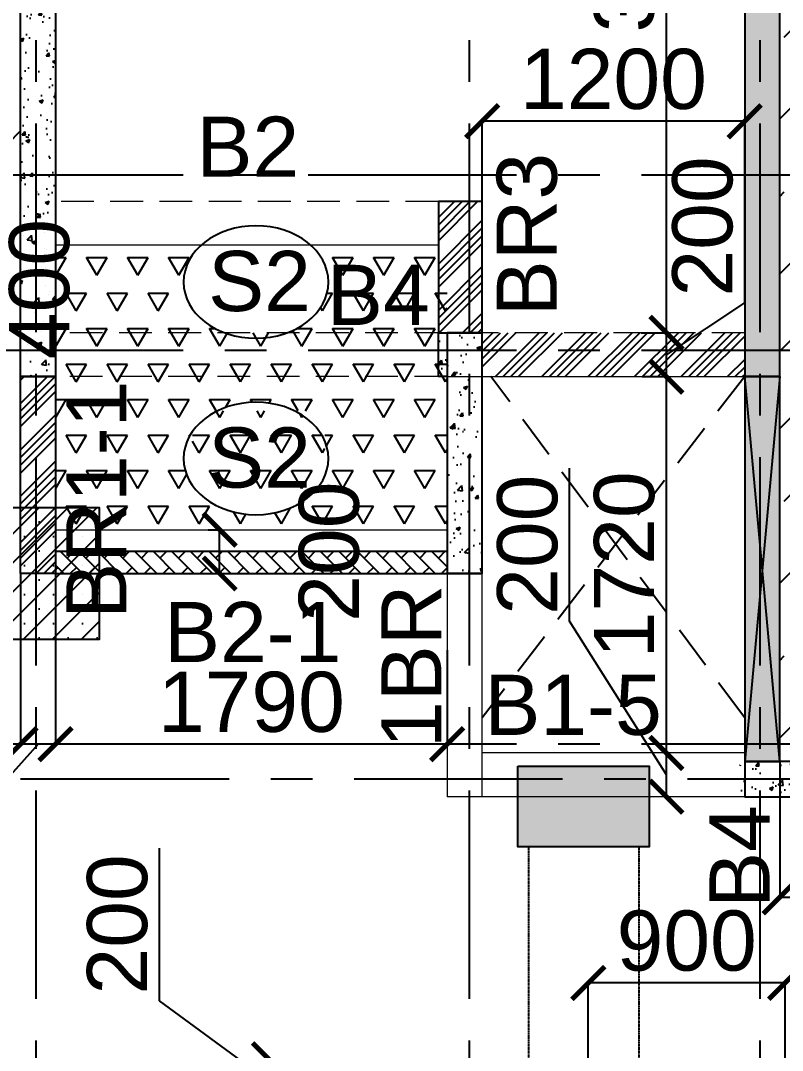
# Model space of a CAD drawing. Header units: inches. Extents: x 278200 to 407749, y -182622 to -96622.
# Drawn here: x 350999 to 354482, y -118745 to -114038 of the extents above; entities that cross this region are included whole.
import ezdxf

# ---------------------------------------------------------------- set-up
doc = ezdxf.new("R2010")
doc.units = ezdxf.units.IN
doc.header["$MEASUREMENT"] = 0
for name, pattern in [('CENTER', [50.8, 31.75, -6.35, 6.35, -6.35]), ('DASHED2', [9.525, 6.35, -3.175]), ('Hidden', [3, 2, -1])]:
    doc.linetypes.add(name, pattern=pattern)
for name, color, linetype in [('1', 8, 'Continuous'), ('160 R.C. WALL HAT', 8, 'Continuous'), ('160 R.C.WALL', 6, 'Continuous'), ('AR-Column', 40, 'Continuous'), ('AR-Hidden', 251, 'DASHED2'), ('BAL. PARAPET WALL', 4, 'Continuous'), ('BEAM TEXT', 4, 'Continuous'), ('DIM', 251, 'Continuous'), ('DOP IN SHEAR WALL', 5, 'Continuous'), ('GRID', 8, 'CENTER'), ('NON S.WALL HATCH', 8, 'Continuous'), ('NON STRUC R.C.WALL', 6, 'Continuous'), ('NON.STRUC.R.C.WALLS', 1, 'Continuous'), ('SECOND FLOOR BEAM', 6, 'Continuous'), ('SUNKEN', 8, 'Continuous')]:
    doc.layers.add(name, color=color, linetype=linetype)
for name, color, linetype, lineweight in [('BEAMS', 3, 'Continuous', 0), ('SLAB CIR', 1, 'Continuous', 25), ('SLAB TXT', 3, 'Continuous', 0)]:
    doc.layers.add(name, color=color, linetype=linetype, lineweight=lineweight)
doc.styles.add('T200', font='sanss___.ttf', dxfattribs={"height": 275})
doc.styles.add('T300', font='sanss___.ttf', dxfattribs={"height": 350})
doc.dimstyles.new('T 200', dxfattribs={"dimtxt": 275, "dimasz": 150, "dimexe": 1, "dimexo": 0, "dimgap": 50, "dimtad": 1, "dimdec": 0, "dimrnd": 5, "dimdsep": 46, "dimtxsty": 'T200', "dimblk": 'ARCHTICK', "dimcen": 2.5, "dimdle": 1, "dimclrd": 5, "dimclre": 253, "dimclrt": 1, "dimadec": 0, "dimazin": 0, "dimtfac": 1, "dimtdec": 0, "dimtmove": 2, "dimatfit": 3, "dimfxl": 0, "dimarcsym": 0})
pattern_1 = [(50, (2464819.82, 125850.9), (179.315046, -15.688034), [18.75, -206.25]), (355, (2464819.82, 125850.9), (-34.687833, 188.048033), [15, -165]), (100.451444, (2464834.76, 125849.6), (144.627212, 172.359998), [15.935048, -175.285528]), (46.1842, (2464819.82, 125900.9), (266.810333, -41.37982), [28.125, -309.375]), (96.635635, (2464842.05, 125897.46), (233.665486, 243.52965), [23.902586, -262.92844]), (351.184164, (2464819.82, 125900.9), (233.665486, 243.52965), [22.5, -247.5]), (21, (2464844.82, 125888.4), (149.226763, -100.654723), [18.75, -206.25]), (326, (2464844.82, 125888.4), (60.828833, 181.287511), [15, -165]), (71.451445, (2464857.25, 125880.02), (210.055594, 80.632788), [15.935047, -175.285528]), (37.5, (2464819.816, 125850.906), (3.0399638, 83.2234635), [0, -163, 0, -167.5, 0, -165.625]), (7.5, (2464819.82, 125850.91), (65.7673844, 98.602928), [0, -95.5, 0, -159.25, 0, -63.125]), (327.5, (2464764.066, 125850.906), (133.455609, -5.638718), [0, -62.5, 0, -195, 0, -258.75]), (317.5, (2464739.07, 125850.91), (145.7965423, 25.0262456), [0, -81.25, 0, -129.5, 0, -183.75])]
pattern_2 = [(45, (-132245.64, 75915.45), (-66.29126, 66.29126), []), (45, (-132179.35, 75915.45), (-66.29126, 66.29126), [0, -93.75])]

# ---------------------------------------------------------------- blocks, each defined once
blk = doc.blocks.new('_ARCHTICK')
at = {"color": 0, "linetype": 'ByBlock', "const_width": 0.15}
blk.add_lwpolyline([(-0.5, -0.5), (0.5, 0.5)], dxfattribs=at)
blk = doc.blocks.new('*D382')
at = {"layer": 'Defpoints', "color": 0}
for p in [(354469.3, -117424.9, 14.7), (356369.1, -117424.9, 14.7), (354469.3, -118045)]:
    blk.add_point(p, dxfattribs=at)
at = {"layer": 'DIM', "color": 253, "lineweight": -2}
for p, q in [((354469.3, -117424.9), (354469.3, -118046)), ((356369.1, -117424.9), (356369.1, -118046))]:
    blk.add_line(p, q, dxfattribs=at)
at = {"layer": 'DIM', "color": 5, "lineweight": -2}
blk.add_line((356370.1, -118045), (354468.3, -118045), dxfattribs=at)
at = {"layer": 'DIM', "color": 5, "lineweight": -2, "xscale": 150, "yscale": 150, "zscale": 150, "rotation": 180}
blk.add_blockref('_ARCHTICK', (354469.3, -118045), dxfattribs=at)
at = {"layer": 'DIM', "color": 5, "lineweight": -2, "xscale": 150, "yscale": 150, "zscale": 150}
blk.add_blockref('_ARCHTICK', (356369.1, -118045), dxfattribs=at)
at = {"layer": 'DIM', "color": 1, "insert": (355419.2, -117853.4), "char_height": 275, "attachment_point": 5, "style": 'T200'}
blk.add_mtext('1900', dxfattribs=at)
blk = doc.blocks.new('*D419')
at = {"layer": 'Defpoints', "color": 0}
for p in [(352134.8, -118784.9), (353594.3, -118784.9, 14.7), (353594.3, -118984.9, 14.7)]:
    blk.add_point(p, dxfattribs=at)
at = {"layer": 'DIM', "color": 5, "lineweight": -2}
for p, q in [((351633.8, -118517.9), (351633.8, -117819.6)), ((352134.8, -118884.9), (351633.8, -118517.9)), ((352134.8, -118985.9), (352134.8, -118783.9))]:
    blk.add_line(p, q, dxfattribs=at)
at = {"layer": 'DIM', "color": 253, "lineweight": -2}
for p, q in [((353594.3, -118784.9), (352133.8, -118784.9)), ((353594.3, -118984.9), (352133.8, -118984.9))]:
    blk.add_line(p, q, dxfattribs=at)
at = {"layer": 'DIM', "color": 5, "lineweight": -2, "xscale": 150, "yscale": 150, "zscale": 150}
for p, rotation in [((352134.8, -118784.9), 90), ((352134.8, -118984.9), 270)]:
    blk.add_blockref('_ARCHTICK', p, dxfattribs=dict(at, rotation=rotation))
at = {"layer": 'DIM', "color": 1, "insert": (351442.2, -118168.7), "char_height": 275, "attachment_point": 5, "rotation": 90, "style": 'T200'}
blk.add_mtext('200', dxfattribs=at)
blk = doc.blocks.new('*D420')
at = {"layer": 'Defpoints', "color": 0}
for p in [(353594.3, -118436.2), (353594.3, -118784.9, 14.7), (354494.3, -118784.9, 14.7)]:
    blk.add_point(p, dxfattribs=at)
at = {"layer": 'DIM', "color": 5, "lineweight": -2}
blk.add_line((354495.3, -118436.2), (353593.3, -118436.2), dxfattribs=at)
at = {"layer": 'DIM', "color": 253, "lineweight": -2}
for p, q in [((353594.3, -118784.9), (353594.3, -118435.2)), ((354494.3, -118784.9), (354494.3, -118435.2))]:
    blk.add_line(p, q, dxfattribs=at)
at = {"layer": 'DIM', "color": 5, "lineweight": -2, "xscale": 150, "yscale": 150, "zscale": 150, "rotation": 180}
blk.add_blockref('_ARCHTICK', (353594.3, -118436.2), dxfattribs=at)
at = {"layer": 'DIM', "color": 5, "lineweight": -2, "xscale": 150, "yscale": 150, "zscale": 150}
blk.add_blockref('_ARCHTICK', (354494.3, -118436.2), dxfattribs=at)
at = {"layer": 'DIM', "color": 1, "insert": (354044.3, -118244.5), "char_height": 275, "attachment_point": 5, "style": 'T200'}
blk.add_mtext('900', dxfattribs=at)
blk = doc.blocks.new('*D510')
at = {"layer": 'Defpoints', "color": 0}
for p in [(353951.4, -117384.9, 14.7), (353951.4, -117384.9), (353951.4, -117584.9, 14.7)]:
    blk.add_point(p, dxfattribs=at)
at = {"layer": 'DIM', "color": 5, "lineweight": -2}
for p, q in [((353508.7, -116782.3), (353508.7, -116084)), ((353951.4, -117484.9), (353508.7, -116782.3)), ((353951.4, -117585.9), (353951.4, -117383.9))]:
    blk.add_line(p, q, dxfattribs=at)
at = {"layer": 'DIM', "color": 253, "lineweight": -2}
for p, q in [((353951.4, -117384.9), (353950.4, -117384.9)), ((353951.4, -117584.9), (353950.4, -117584.9))]:
    blk.add_line(p, q, dxfattribs=at)
at = {"layer": 'DIM', "color": 5, "lineweight": -2, "xscale": 150, "yscale": 150, "zscale": 150}
for p, rotation in [((353951.4, -117384.9), 90), ((353951.4, -117584.9), 270)]:
    blk.add_blockref('_ARCHTICK', p, dxfattribs=dict(at, rotation=rotation))
at = {"layer": 'DIM', "color": 1, "insert": (353317.1, -116433.2), "char_height": 275, "attachment_point": 5, "rotation": 90, "style": 'T200'}
blk.add_mtext('200', dxfattribs=at)
blk = doc.blocks.new('*D511')
at = {"layer": 'Defpoints', "color": 0}
for p in [(353841.3, -115664.9, 14.7), (353951.4, -115664.9), (353959.6, -117384.9, 14.7)]:
    blk.add_point(p, dxfattribs=at)
at = {"layer": 'DIM', "color": 253, "lineweight": -2}
for p, q in [((353841.3, -115664.9), (353952.4, -115664.9)), ((353959.6, -117384.9), (353950.4, -117384.9))]:
    blk.add_line(p, q, dxfattribs=at)
at = {"layer": 'DIM', "color": 5, "lineweight": -2}
blk.add_line((353951.4, -117385.9), (353951.4, -115663.9), dxfattribs=at)
at = {"layer": 'DIM', "color": 5, "lineweight": -2, "xscale": 150, "yscale": 150, "zscale": 150}
for p, rotation in [((353951.4, -115664.9), 90), ((353951.4, -117384.9), 270)]:
    blk.add_blockref('_ARCHTICK', p, dxfattribs=dict(at, rotation=rotation))
at = {"layer": 'DIM', "color": 1, "insert": (353759.7, -116524.9), "char_height": 275, "attachment_point": 5, "rotation": 90, "style": 'T200'}
blk.add_mtext('1720', dxfattribs=at)
blk = doc.blocks.new('*D512')
at = {"layer": 'Defpoints', "color": 0}
for p in [(353836.4, -115464.9, 14.7), (353951.4, -115464.9), (353841.3, -115664.9, 14.7)]:
    blk.add_point(p, dxfattribs=at)
at = {"layer": 'DIM', "color": 5, "lineweight": -2}
for p, q in [((354309.3, -115327.8), (354309.3, -114629.5)), ((353951.4, -115564.9), (354309.3, -115327.8)), ((353951.4, -115665.9), (353951.4, -115463.9))]:
    blk.add_line(p, q, dxfattribs=at)
at = {"layer": 'DIM', "color": 253, "lineweight": -2}
for p, q in [((353836.4, -115464.9), (353952.4, -115464.9)), ((353841.3, -115664.9), (353952.4, -115664.9))]:
    blk.add_line(p, q, dxfattribs=at)
at = {"layer": 'DIM', "color": 5, "lineweight": -2, "xscale": 150, "yscale": 150, "zscale": 150}
for p, rotation in [((353951.4, -115464.9), 90), ((353951.4, -115664.9), 270)]:
    blk.add_blockref('_ARCHTICK', p, dxfattribs=dict(at, rotation=rotation))
at = {"layer": 'DIM', "color": 1, "insert": (354117.6, -114978.7), "char_height": 275, "attachment_point": 5, "rotation": 90, "style": 'T200'}
blk.add_mtext('200', dxfattribs=at)
blk = doc.blocks.new('*D513')
at = {"layer": 'Defpoints', "color": 0}
for p in [(353842.3, -111864.9, 14.7), (353951.4, -111864.9), (353836.4, -115464.9, 14.7)]:
    blk.add_point(p, dxfattribs=at)
at = {"layer": 'DIM', "color": 253, "lineweight": -2}
for p, q in [((353842.3, -111864.9), (353952.4, -111864.9)), ((353836.4, -115464.9), (353952.4, -115464.9))]:
    blk.add_line(p, q, dxfattribs=at)
at = {"layer": 'DIM', "color": 5, "lineweight": -2}
blk.add_line((353951.4, -115465.9), (353951.4, -111863.9), dxfattribs=at)
at = {"layer": 'DIM', "color": 5, "lineweight": -2, "xscale": 150, "yscale": 150, "zscale": 150}
for p, rotation in [((353951.4, -111864.9), 90), ((353951.4, -115464.9), 270)]:
    blk.add_blockref('_ARCHTICK', p, dxfattribs=dict(at, rotation=rotation))
at = {"layer": 'DIM', "color": 1, "insert": (353759.5, -113664.9), "char_height": 275, "attachment_point": 5, "rotation": 90, "style": 'T200'}
blk.add_mtext('3600', dxfattribs=at)
blk = doc.blocks.new('*D514')
at = {"layer": 'Defpoints', "color": 0}
for p in [(353109.3, -114497.8), (353109.3, -114864.9, 14.7), (354309.3, -115079.2, 14.7)]:
    blk.add_point(p, dxfattribs=at)
at = {"layer": 'DIM', "color": 5, "lineweight": -2}
blk.add_line((354310.3, -114497.8), (353108.3, -114497.8), dxfattribs=at)
at = {"layer": 'DIM', "color": 253, "lineweight": -2}
for p, q in [((353109.3, -114864.9), (353109.3, -114496.8)), ((354309.3, -115079.2), (354309.3, -114496.8))]:
    blk.add_line(p, q, dxfattribs=at)
at = {"layer": 'DIM', "color": 5, "lineweight": -2, "xscale": 150, "yscale": 150, "zscale": 150, "rotation": 180}
blk.add_blockref('_ARCHTICK', (353109.3, -114497.8), dxfattribs=at)
at = {"layer": 'DIM', "color": 5, "lineweight": -2, "xscale": 150, "yscale": 150, "zscale": 150}
blk.add_blockref('_ARCHTICK', (354309.3, -114497.8), dxfattribs=at)
at = {"layer": 'DIM', "color": 1, "insert": (353709.3, -114306.1), "char_height": 275, "attachment_point": 5, "style": 'T200'}
blk.add_mtext('1200', dxfattribs=at)
blk = doc.blocks.new('*D524')
at = {"layer": 'Defpoints', "color": 0}
for p in [(351159.3, -116564.9, 14.7), (352949.3, -116914.9, 14.7), (351159.3, -117344.9)]:
    blk.add_point(p, dxfattribs=at)
at = {"layer": 'DIM', "color": 253, "lineweight": -2}
for p, q in [((351159.3, -116564.9), (351159.3, -117345.9)), ((352949.3, -116914.9), (352949.3, -117345.9))]:
    blk.add_line(p, q, dxfattribs=at)
at = {"layer": 'DIM', "color": 5, "lineweight": -2}
blk.add_line((352950.3, -117344.9), (351158.3, -117344.9), dxfattribs=at)
at = {"layer": 'DIM', "color": 5, "lineweight": -2, "xscale": 150, "yscale": 150, "zscale": 150, "rotation": 180}
blk.add_blockref('_ARCHTICK', (351159.3, -117344.9), dxfattribs=at)
at = {"layer": 'DIM', "color": 5, "lineweight": -2, "xscale": 150, "yscale": 150, "zscale": 150}
blk.add_blockref('_ARCHTICK', (352949.3, -117344.9), dxfattribs=at)
at = {"layer": 'DIM', "color": 1, "insert": (352054.3, -117153.3), "char_height": 275, "attachment_point": 5, "style": 'T200'}
blk.add_mtext('1790', dxfattribs=at)
blk = doc.blocks.new('*D525')
at = {"layer": 'Defpoints', "color": 0}
for p in [(350999.3, -116564.9, 14.7), (351159.3, -116564.9, 14.7), (350999.3, -117344.9)]:
    blk.add_point(p, dxfattribs=at)
at = {"layer": 'DIM', "color": 253, "lineweight": -2}
for p, q in [((350999.3, -116564.9), (350999.3, -117345.9)), ((351159.3, -116564.9), (351159.3, -117345.9))]:
    blk.add_line(p, q, dxfattribs=at)
at = {"layer": 'DIM', "color": 5, "lineweight": -2}
for p, q in [((351079.3, -117344.9), (350630.9, -117846.4)), ((351160.3, -117344.9), (350998.3, -117344.9)), ((350630.9, -117846.4), (349958.7, -117846.4))]:
    blk.add_line(p, q, dxfattribs=at)
at = {"layer": 'DIM', "color": 5, "lineweight": -2, "xscale": 150, "yscale": 150, "zscale": 150, "rotation": 180}
blk.add_blockref('_ARCHTICK', (350999.3, -117344.9), dxfattribs=at)
at = {"layer": 'DIM', "color": 5, "lineweight": -2, "xscale": 150, "yscale": 150, "zscale": 150}
blk.add_blockref('_ARCHTICK', (351159.3, -117344.9), dxfattribs=at)
at = {"layer": 'DIM', "color": 1, "insert": (350294.8, -117654.6), "char_height": 275, "attachment_point": 5, "style": 'T200'}
blk.add_mtext('160', dxfattribs=at)
blk = doc.blocks.new('*D526')
at = {"layer": 'Defpoints', "color": 0}
for p in [(349249.3, -116564.9, 14.7), (350999.3, -116564.9, 14.7), (349249.3, -117344.9)]:
    blk.add_point(p, dxfattribs=at)
at = {"layer": 'DIM', "color": 253, "lineweight": -2}
for p, q in [((349249.3, -116564.9), (349249.3, -117345.9)), ((350999.3, -116564.9), (350999.3, -117345.9))]:
    blk.add_line(p, q, dxfattribs=at)
at = {"layer": 'DIM', "color": 5, "lineweight": -2}
blk.add_line((351000.3, -117344.9), (349248.3, -117344.9), dxfattribs=at)
at = {"layer": 'DIM', "color": 5, "lineweight": -2, "xscale": 150, "yscale": 150, "zscale": 150, "rotation": 180}
blk.add_blockref('_ARCHTICK', (349249.3, -117344.9), dxfattribs=at)
at = {"layer": 'DIM', "color": 5, "lineweight": -2, "xscale": 150, "yscale": 150, "zscale": 150}
blk.add_blockref('_ARCHTICK', (350999.3, -117344.9), dxfattribs=at)
at = {"layer": 'DIM', "color": 1, "insert": (350124.3, -117153.3), "char_height": 275, "attachment_point": 5, "style": 'T200'}
blk.add_mtext('1750', dxfattribs=at)
blk = doc.blocks.new('*D535')
at = {"layer": 'Defpoints', "color": 0}
for p in [(350525.2, -115064.9, 14.7), (350584.9, -115064.9), (350494.6, -115464.9, 14.7)]:
    blk.add_point(p, dxfattribs=at)
at = {"layer": 'DIM', "color": 253, "lineweight": -2}
for p, q in [((350525.2, -115064.9), (350585.9, -115064.9)), ((350494.6, -115464.9), (350585.9, -115464.9))]:
    blk.add_line(p, q, dxfattribs=at)
at = {"layer": 'DIM', "color": 5, "lineweight": -2}
blk.add_line((350584.9, -115465.9), (350584.9, -115063.9), dxfattribs=at)
at = {"layer": 'DIM', "color": 5, "lineweight": -2, "xscale": 150, "yscale": 150, "zscale": 150}
for p, rotation in [((350584.9, -115064.9), 90), ((350584.9, -115464.9), 270)]:
    blk.add_blockref('_ARCHTICK', p, dxfattribs=dict(at, rotation=rotation))
at = {"layer": 'DIM', "color": 1, "insert": (351085.8, -115264.9), "char_height": 275, "attachment_point": 5, "rotation": 90, "style": 'T200'}
blk.add_mtext('400', dxfattribs=at)
blk = doc.blocks.new('*D536')
at = {"layer": 'Defpoints', "color": 0}
for p in [(350525.2, -114864.9, 14.7), (350584.9, -114864.9), (350525.2, -115064.9, 14.7)]:
    blk.add_point(p, dxfattribs=at)
at = {"layer": 'DIM', "color": 5, "lineweight": -2}
for p, q in [((350999.3, -114540.9), (350999.3, -113842.6)), ((350584.9, -114964.9), (350999.3, -114540.9)), ((350584.9, -115065.9), (350584.9, -114863.9))]:
    blk.add_line(p, q, dxfattribs=at)
at = {"layer": 'DIM', "color": 253, "lineweight": -2}
for p, q in [((350525.2, -114864.9), (350585.9, -114864.9)), ((350525.2, -115064.9), (350585.9, -115064.9))]:
    blk.add_line(p, q, dxfattribs=at)
at = {"layer": 'DIM', "color": 5, "lineweight": -2, "xscale": 150, "yscale": 150, "zscale": 150}
for p, rotation in [((350584.9, -114864.9), 90), ((350584.9, -115064.9), 270)]:
    blk.add_blockref('_ARCHTICK', p, dxfattribs=dict(at, rotation=rotation))
at = {"layer": 'DIM', "color": 1, "insert": (350807.6, -114191.8), "char_height": 275, "attachment_point": 5, "rotation": 90, "style": 'T200'}
blk.add_mtext('200', dxfattribs=at)
blk = doc.blocks.new('*D538')
at = {"layer": 'Defpoints', "color": 0}
for p in [(351857.4, -116364.9, 14.7), (351909.3, -116364.9), (351857.4, -116564.9, 14.7)]:
    blk.add_point(p, dxfattribs=at)
at = {"layer": 'DIM', "color": 253, "lineweight": -2}
for p, q in [((351857.4, -116364.9), (351910.3, -116364.9)), ((351857.4, -116564.9), (351910.3, -116564.9))]:
    blk.add_line(p, q, dxfattribs=at)
at = {"layer": 'DIM', "color": 5, "lineweight": -2}
blk.add_line((351909.3, -116565.9), (351909.3, -116363.9), dxfattribs=at)
at = {"layer": 'DIM', "color": 5, "lineweight": -2, "xscale": 150, "yscale": 150, "zscale": 150}
for p, rotation in [((351909.3, -116364.9), 90), ((351909.3, -116564.9), 270)]:
    blk.add_blockref('_ARCHTICK', p, dxfattribs=dict(at, rotation=rotation))
at = {"layer": 'DIM', "color": 1, "insert": (352410.2, -116464.9), "char_height": 275, "attachment_point": 5, "rotation": 90, "style": 'T200'}
blk.add_mtext('200', dxfattribs=at)
blk = doc.blocks.new('A$C02A55DAE')
at = {"layer": 'NON S.WALL HATCH'}
h = blk.add_hatch(dxfattribs=at)
h.set_pattern_fill('SACNCR', color=256, scale=1000)
h.set_pattern_definition(pattern_2)
h.paths.add_polyline_path([(65498.6, -10920), (66098.6, -10920), (66098.6, -10320), (65498.6, -10320)])
h = blk.add_hatch(dxfattribs=at)
h.set_pattern_fill('SACNCR', color=256, scale=1000)
h.set_pattern_definition(pattern_2)
h.paths.add_polyline_path([(68012.3, -21790), (68612.3, -21790), (68612.3, -21190), (68012.3, -21190)])
h.paths.add_polyline_path([(68012.3, -18480), (68612.3, -18480), (68612.3, -17880), (68012.3, -17880)])
h.paths.add_polyline_path([(68012.3, -15170), (68612.3, -15170), (68612.3, -14570), (68012.3, -14570)])
h.paths.add_polyline_path([(68012.3, -11500), (68612.3, -11500), (68612.3, -11870), (68012.3, -11870)])
at = {"layer": 'AR-Column', "color": 4, "elevation": -29.5}
for points in [[(65498.6, -10920), (66098.6, -10920), (66098.6, -10320), (65498.6, -10320)], [(68012.3, -11500), (68612.3, -11500), (68612.3, -11870), (68012.3, -11870)]]:
    blk.add_lwpolyline(points, close=True, dxfattribs=at)
at = {"layer": 'AR-Hidden', "ltscale": 0.009}
for p, q in [((68059.8, -11870, -29.5), (68059.8, -14640, -29.5)), ((68564.9, -11870, -29.5), (68564.9, -14640, -29.5))]:
    blk.add_line(p, q, dxfattribs=at)

msp = doc.modelspace()

# ---------------------------------------------------------------- hatches: boundary and pattern name
at = {"layer": '160 R.C. WALL HAT'}
h = msp.add_hatch(dxfattribs=at)
h.set_pattern_fill('AR-CONC', color=256, scale=25)
h.set_pattern_definition(pattern_1)
h.paths.add_polyline_path([(351159.3, -115664.9), (350999.3, -115664.9), (350999.3, -111704.9), (351159.3, -111704.9)])
h = msp.add_hatch(dxfattribs=at)
h.set_pattern_fill('AR-CONC', color=256, scale=25)
h.set_pattern_definition(pattern_1)
h.paths.add_polyline_path([(354309.3, -111704.9), (354469.3, -111704.9), (354469.3, -117424.9), (354309.3, -117424.9)])
h = msp.add_hatch(dxfattribs=at)
h.set_pattern_fill('AR-CONC', color=256, scale=25)
h.set_pattern_definition([(50, (280098.29, 13245.27), (179.31505, -15.68803), [18.75, -206.25]), (355, (280098.3, 13245.27), (-34.68783, 188.04803), [15, -165]), (100.45144, (280113.23, 13243.96), (144.62721, 172.36), [15.93505, -175.28553]), (46.1842, (280098.3, 13295.27), (266.81033, -41.37982), [28.125, -309.375]), (96.63564, (280120.53, 13291.82), (233.6655, 243.52965), [23.9026, -262.92844]), (351.18416, (280098.3, 13295.27), (233.6655, 243.52965), [22.5, -247.5]), (21, (280123.29, 13282.77), (149.22676, -100.65472), [18.75, -206.25]), (326, (280123.3, 13282.77), (60.82883, 181.2875), [15, -165]), (71.45144, (280135.73, 13274.38), (210.0556, 80.63279), [15.93505, -175.28553]), (37.5, (280098.29, 13245.27), (3.039964, 83.223463), [0, -163, 0, -167.5, 0, -165.625]), (7.5, (280098.29, 13245.27), (65.767384, 98.60293), [0, -95.5, 0, -159.25, 0, -63.125]), (327.5, (280042.54, 13245.27), (133.45561, -5.638718), [0, -62.5, 0, -195, 0, -258.75]), (317.5, (280017.54, 13245.27), (145.79654, 25.02625), [0, -81.25, 0, -129.5, 0, -183.75])])
h.paths.add_polyline_path([(352949.3, -115664.9), (352909.3, -115664.9), (352909.3, -115464.9), (352949.3, -115464.9)])
h = msp.add_hatch(dxfattribs=at)
h.set_pattern_fill('AR-CONC', color=256, scale=25)
h.set_pattern_definition(pattern_1)
h.paths.add_polyline_path([(352949.3, -115464.9), (353109.3, -115464.9), (353109.3, -116564.9), (352949.3, -116564.9)])
h = msp.add_hatch(dxfattribs=at)
h.set_pattern_fill('AR-CONC', color=256, scale=25)
h.set_pattern_definition(pattern_1)
h.paths.add_polyline_path([(358454.3, -117584.9), (358454.3, -117424.9), (354289.3, -117424.9), (354289.3, -117584.9)])
at = {"layer": 'BAL. PARAPET WALL'}
h = msp.add_hatch(dxfattribs=at)
h.set_pattern_fill('AR-HBONE', color=256, scale=15, angle=90, style=0)
h.set_pattern_definition([(135, (306155.103, 13245.27), (-84.852814, 1e-14), [180, -60]), (225, (306112.677, 13287.696), (-84.852814, 1e-14), [180, -60])])
h.paths.add_polyline_path([(352949.3, -116464.9), (351159.3, -116464.9), (351159.3, -116564.9), (352949.3, -116564.9)])
at = {"layer": 'NON STRUC R.C.WALL'}
h = msp.add_hatch(dxfattribs=at)
h.set_pattern_fill('ANSI34', color=1, scale=200)
h.set_pattern_definition([(45, (2626318.34, -227165.94), (-106.066017, 106.066017), []), (45, (2626353.7, -227165.94), (-106.066017, 106.066017), []), (45, (2626389.05, -227165.94), (-106.066017, 106.066017), []), (45, (2626424.41, -227165.94), (-106.066017, 106.066017), [])])
h.paths.add_polyline_path([(353109.3, -114864.9), (352909.3, -114864.9), (352909.3, -115464.9), (353109.3, -115464.9)])
h = msp.add_hatch(dxfattribs=at)
h.set_pattern_fill('ANSI34', color=1, scale=200)
h.set_pattern_definition([(45, (2464819.82, 129010.9), (-106.066017, 106.066017), []), (45, (2464855.17, 129010.9), (-106.066017, 106.066017), []), (45, (2464890.53, 129010.9), (-106.066017, 106.066017), []), (45, (2464925.88, 129010.9), (-106.066017, 106.066017), [])])
h.paths.add_polyline_path([(354309.3, -115464.9), (353109.3, -115464.9), (353109.3, -115664.9), (354309.3, -115664.9)])
h = msp.add_hatch(dxfattribs=at)
h.set_pattern_fill('ANSI34', color=1, scale=200)
h.set_pattern_definition([(45, (2626358.34, -227125.94), (-106.066017, 106.066017), []), (45, (2626393.7, -227125.94), (-106.066017, 106.066017), []), (45, (2626429.05, -227125.94), (-106.066017, 106.066017), []), (45, (2626464.41, -227125.94), (-106.066017, 106.066017), [])])
h.paths.add_polyline_path([(350999.3, -115664.9), (351159.3, -115664.9), (351159.3, -116564.9), (350999.3, -116564.9)])
at = {"layer": 'SUNKEN'}
h = msp.add_hatch(dxfattribs=at)
h.set_pattern_fill('ANSI33', color=256, scale=2000)
h.set_pattern_definition([(45, (2645780.65, -256330.56), (-353.55339, 353.55339), []), (45, (2646134.2, -256330.56), (-353.55339, 353.55339), [250, -125])])
h.paths.add_polyline_path([(354469.3, -111864.9), (355069.3, -111864.9), (358294.3, -111864.9), (358294.3, -116424.9), (358294.3, -117424.9), (354469.3, -117424.9)])
edge = h.paths.add_edge_path(flags=16)
edge.add_ellipse((356470.1, -114444.4), major_axis=(-331, 0), ratio=0.77685, start_angle=0, end_angle=360)
h.paths.add_polyline_path([(356740.3, -114664.3), (356135.2, -114664.3), (356135.2, -114233.1), (356740.3, -114233.1)], flags=24)
h.paths.add_polyline_path([(358557.5, -117359.7), (358557.5, -116425.5), (358970, -116425.5), (358970, -117359.7)], flags=9)
h = msp.add_hatch(dxfattribs=at)
h.set_pattern_fill('TRIANG', color=256, scale=500)
h.set_pattern_definition([(60, (2581941.19, -332303.54), (-93.75, 162.379763), [93.75, -93.75]), (120, (2581941.19, -332303.54), (-187.5, 1e-07), [93.75, -93.75]), (0, (2581894.31, -332222.35), (93.75, 162.379763), [93.75, -93.75])])
h.paths.add_polyline_path([(351159.3, -116364.9), (352949.3, -116364.9), (352949.3, -115664.9), (351159.3, -115664.9)])
edge = h.paths.add_edge_path(flags=16)
edge.add_ellipse((352075.3, -116039.2), major_axis=(-331, 0), ratio=0.77685, start_angle=0, end_angle=360, ccw=False)
h.paths.add_polyline_path([(351159.3, -115664.9), (352949.3, -115664.9), (352949.3, -115464.9), (351159.3, -115464.9)])
h.paths.add_polyline_path([(351785.7, -115821.1), (351785.7, -116252.3), (352390.8, -116252.3), (352390.8, -115821.1)], flags=16)
edge = h.paths.add_edge_path()
edge.add_line((351917.5, -115458.6), (351906, -115453.5))
edge.add_line((351906, -115453.5), (351894.9, -115448.1))
edge.add_line((351894.9, -115448.1), (351884, -115442.4))
edge.add_line((351884, -115442.4), (351873.4, -115436.3))
edge.add_line((351873.4, -115436.3), (351863.1, -115429.9))
edge.add_line((351863.1, -115429.9), (351853.2, -115423.2))
edge.add_line((351853.2, -115423.2), (351843.6, -115416.2))
edge.add_line((351843.6, -115416.2), (351834.4, -115408.9))
edge.add_line((351834.4, -115408.9), (351825.6, -115401.3))
edge.add_line((351825.6, -115401.3), (351817.1, -115393.5))
edge.add_line((351817.1, -115393.5), (351809.1, -115385.4))
edge.add_line((351809.1, -115385.4), (351801.5, -115377))
edge.add_line((351801.5, -115377), (351794.3, -115368.4))
edge.add_line((351794.3, -115368.4), (351787.6, -115359.7))
edge.add_line((351787.6, -115359.7), (351781.3, -115350.7))
edge.add_line((351781.3, -115350.7), (351775.5, -115341.5))
edge.add_line((351775.5, -115341.5), (351770.2, -115332.2))
edge.add_line((351770.2, -115332.2), (351765.3, -115322.6))
edge.add_line((351765.3, -115322.6), (351760.9, -115313))
edge.add_line((351760.9, -115313), (351757.1, -115303.2))
edge.add_line((351757.1, -115303.2), (351753.7, -115293.3))
edge.add_line((351753.7, -115293.3), (351750.9, -115283.4))
edge.add_line((351750.9, -115283.4), (351748.5, -115273.3))
edge.add_line((351748.5, -115273.3), (351746.7, -115263.2))
edge.add_line((351746.7, -115263.2), (351745.4, -115253))
edge.add_line((351745.4, -115253), (351744.6, -115242.8))
edge.add_line((351744.6, -115242.8), (351744.3, -115232.6))
edge.add_line((351744.3, -115232.6), (351744.6, -115222.3))
edge.add_line((351744.6, -115222.3), (351745.4, -115212.1))
edge.add_line((351745.4, -115212.1), (351746.7, -115202))
edge.add_line((351746.7, -115202), (351748.5, -115191.8))
edge.add_line((351748.5, -115191.8), (351750.9, -115181.8))
edge.add_line((351750.9, -115181.8), (351753.7, -115171.8))
edge.add_line((351753.7, -115171.8), (351757.1, -115161.9))
edge.add_line((351757.1, -115161.9), (351760.9, -115152.1))
edge.add_line((351760.9, -115152.1), (351765.3, -115142.5))
edge.add_line((351765.3, -115142.5), (351770.2, -115133))
edge.add_line((351770.2, -115133), (351775.5, -115123.6))
edge.add_line((351775.5, -115123.6), (351781.3, -115114.5))
edge.add_line((351781.3, -115114.5), (351787.6, -115105.5))
edge.add_line((351787.6, -115105.5), (351794.3, -115096.7))
edge.add_line((351794.3, -115096.7), (351801.5, -115088.1))
edge.add_line((351801.5, -115088.1), (351809.1, -115079.8))
edge.add_line((351809.1, -115079.8), (351817.1, -115071.7))
edge.add_line((351817.1, -115071.7), (351825.6, -115063.8))
edge.add_line((351825.6, -115063.8), (351834.4, -115056.2))
edge.add_line((351834.4, -115056.2), (351843.6, -115048.9))
edge.add_line((351843.6, -115048.9), (351853.2, -115041.9))
edge.add_line((351853.2, -115041.9), (351863.1, -115035.2))
edge.add_line((351863.1, -115035.2), (351873.4, -115028.8))
edge.add_line((351873.4, -115028.8), (351880.2, -115024.9))
edge.add_line((351880.2, -115064.9), (351159.3, -115064.9))
edge.add_line((351159.3, -115064.9), (351159.3, -115464.9))
edge.add_line((351159.3, -115464.9), (351933.7, -115464.9))
edge.add_line((351933.7, -115464.9), (351929.2, -115463.3))
edge.add_line((351929.2, -115463.3), (351917.5, -115458.6))
edge = h.paths.add_edge_path()
edge.add_line((352221.5, -115463.3), (352217, -115464.9))
edge.add_line((352217, -115464.9), (352949.3, -115464.9))
edge.add_line((352949.3, -115464.9), (352949.3, -115024.9))
edge.add_line((352949.3, -115064.9), (352270.4, -115064.9))
edge.add_line((352270.4, -115064.9), (352277.3, -115028.8))
edge.add_line((352277.3, -115028.8), (352287.5, -115035.2))
edge.add_line((352287.5, -115035.2), (352297.5, -115041.9))
edge.add_line((352297.5, -115041.9), (352307, -115048.9))
edge.add_line((352307, -115048.9), (352316.3, -115056.2))
edge.add_line((352316.3, -115056.2), (352325.1, -115063.8))
edge.add_line((352325.1, -115063.8), (352333.5, -115071.7))
edge.add_line((352333.5, -115071.7), (352341.6, -115079.8))
edge.add_line((352341.6, -115079.8), (352349.2, -115088.1))
edge.add_line((352349.2, -115088.1), (352356.3, -115096.7))
edge.add_line((352356.3, -115096.7), (352363.1, -115105.5))
edge.add_line((352363.1, -115105.5), (352369.4, -115114.5))
edge.add_line((352369.4, -115114.5), (352375.2, -115123.6))
edge.add_line((352375.2, -115123.6), (352380.5, -115133))
edge.add_line((352380.5, -115133), (352385.4, -115142.5))
edge.add_line((352385.4, -115142.5), (352389.7, -115152.1))
edge.add_line((352389.7, -115152.1), (352393.6, -115161.9))
edge.add_line((352393.6, -115161.9), (352397, -115171.8))
edge.add_line((352397, -115171.8), (352399.8, -115181.8))
edge.add_line((352399.8, -115181.8), (352402.1, -115191.8))
edge.add_line((352402.1, -115191.8), (352404, -115202))
edge.add_line((352404, -115202), (352405.3, -115212.1))
edge.add_line((352405.3, -115212.1), (352406.1, -115222.3))
edge.add_line((352406.1, -115222.3), (352406.3, -115232.6))
edge.add_line((352406.3, -115232.6), (352406.1, -115242.8))
edge.add_line((352406.1, -115242.8), (352405.3, -115253))
edge.add_line((352405.3, -115253), (352404, -115263.2))
edge.add_line((352404, -115263.2), (352402.1, -115273.3))
edge.add_line((352402.1, -115273.3), (352399.8, -115283.4))
edge.add_line((352399.8, -115283.4), (352397, -115293.3))
edge.add_line((352397, -115293.3), (352393.6, -115303.2))
edge.add_line((352393.6, -115303.2), (352389.7, -115313))
edge.add_line((352389.7, -115313), (352385.4, -115322.6))
edge.add_line((352385.4, -115322.6), (352380.5, -115332.2))
edge.add_line((352380.5, -115332.2), (352375.2, -115341.5))
edge.add_line((352375.2, -115341.5), (352369.4, -115350.7))
edge.add_line((352369.4, -115350.7), (352363.1, -115359.7))
edge.add_line((352363.1, -115359.7), (352356.3, -115368.4))
edge.add_line((352356.3, -115368.4), (352349.2, -115377))
edge.add_line((352349.2, -115377), (352341.6, -115385.4))
edge.add_line((352341.6, -115385.4), (352333.5, -115393.5))
edge.add_line((352333.5, -115393.5), (352325.1, -115401.3))
edge.add_line((352325.1, -115401.3), (352316.3, -115408.9))
edge.add_line((352316.3, -115408.9), (352307, -115416.2))
edge.add_line((352307, -115416.2), (352297.5, -115423.2))
edge.add_line((352297.5, -115423.2), (352287.5, -115429.9))
edge.add_line((352287.5, -115429.9), (352277.3, -115436.3))
edge.add_line((352277.3, -115436.3), (352266.7, -115442.4))
edge.add_line((352266.7, -115442.4), (352255.8, -115448.1))
edge.add_line((352255.8, -115448.1), (352244.6, -115453.5))
edge.add_line((352244.6, -115453.5), (352233.2, -115458.6))
edge.add_line((352233.2, -115458.6), (352221.5, -115463.3))

# ---------------------------------------------------------------- linework, layer by layer
at = {"layer": '1', "linetype": 'Hidden', "ltscale": 100}
for p, q in [((354309.3, -115664.9, 14.7), (353109.3, -117224.9, 14.7)), ((354309.3, -117224.9, 14.7), (353149.3, -115664.9, 14.7))]:
    msp.add_line(p, q, dxfattribs=at)
at = {"layer": '160 R.C.WALL'}
msp.add_line((353109.3, -116564.9, 14.7), (352949.3, -116564.9, 14.7), dxfattribs=at)
at = {"layer": '160 R.C.WALL', "elevation": 14.7}
for points in [[(351159.3, -115664.9), (350999.3, -115664.9), (350999.3, -111704.9), (351159.3, -111704.9)], [(354469.3, -111704.9), (354309.3, -111704.9), (354309.3, -115664.9), (354469.3, -115664.9)], [(352949.3, -115664.9), (352909.3, -115664.9), (352909.3, -115464.9), (352949.3, -115464.9)], [(353109.3, -115464.9), (352949.3, -115464.9), (352949.3, -116564.9), (353109.3, -116564.9)], [(358454.3, -117584.9), (358454.3, -117424.9), (354309.3, -117424.9), (354309.3, -117584.9)]]:
    msp.add_lwpolyline(points, close=True, dxfattribs=at)
at = {"layer": 'BAL. PARAPET WALL', "elevation": 14.7}
for points in [[(351159.3, -116464.9), (351159.3, -116564.9), (353109.3, -116564.9)], [(352949.3, -116464.9), (351159.3, -116464.9)]]:
    msp.add_lwpolyline(points, dxfattribs=at)
at = {"layer": 'BEAMS', "linetype": 'Hidden', "ltscale": 75}
for p, q in [((352909.3, -114864.9, 14.7), (351159.3, -114864.9, 14.7)), ((352949.3, -115464.9, 14.7), (351159.3, -115464.9, 14.7)), ((354309.3, -115464.9, 14.7), (352949.3, -115464.9, 14.7)), ((352949.3, -115664.9, 14.7), (351159.3, -115664.9, 14.7)), ((358294.3, -116424.9, 14.7), (354469.3, -116424.9, 14.7)), ((358294.3, -116584.9, 14.7), (354469.3, -116584.9, 14.7))]:
    msp.add_line(p, q, dxfattribs=at)
at = {"layer": 'BEAMS', "color": 4, "linetype": 'Continuous', "ltscale": 0.01}
for p, q in [((352909.3, -114864.9, 14.7), (352909.3, -115464.9, 14.7)), ((353109.3, -114864.9, 14.7), (353109.3, -115464.9, 14.7)), ((352909.3, -115064.9, 14.7), (351159.3, -115064.9, 14.7)), ((352949.3, -115664.9, 14.7), (354309.3, -115664.9, 14.7)), ((351159.3, -116364.9, 14.7), (352949.3, -116364.9, 14.7)), ((351159.3, -116564.9, 14.7), (352949.3, -116564.9, 14.7)), ((352949.3, -116564.9, 14.7), (352949.3, -117584.9, 14.7)), ((353109.3, -117584.9, 14.7), (353109.3, -116564.9, 14.7)), ((354309.3, -117384.9, 14.7), (353109.3, -117384.9, 14.7)), ((354309.3, -117584.9, 14.7), (352949.3, -117584.9, 14.7))]:
    msp.add_line(p, q, dxfattribs=at)
at = {"layer": 'DOP IN SHEAR WALL'}
for p, q in [((354469.3, -117424.9, 14.7), (354309.3, -115664.9, 14.7)), ((354469.3, -115664.9, 14.7), (354309.3, -117424.9, 14.7))]:
    msp.add_line(p, q, dxfattribs=at)
at = {"layer": 'DOP IN SHEAR WALL', "elevation": 14.7}
msp.add_lwpolyline([(354469.3, -115664.9), (354309.3, -115664.9), (354309.3, -117424.9), (354469.3, -117424.9)], close=True, dxfattribs=at)
at = {"layer": 'GRID', "ltscale": 30}
for p, q in [((351069.3, -99268.8, 14.7), (351069.3, -130305.3, 14.7)), ((353049.3, -99268.8, 14.7), (353049.3, -130305.3, 14.7)), ((354379.3, -99268.8, 14.7), (354379.3, -130305.3, 14.7)), ((366982.1, -114744.9, 14.7), (281010.3, -114744.9, 14.7)), ((366982.1, -115544.9, 14.7), (280837.7, -115544.9, 14.7)), ((366982.1, -117344.9, 14.7), (281034.8, -117344.9, 14.7)), ((367192.1, -117504.9, 14.7), (280837.7, -117504.9, 14.7))]:
    msp.add_line(p, q, dxfattribs=at)
at = {"layer": 'NON.STRUC.R.C.WALLS'}
msp.add_line((352949.3, -115464.9, 14.7), (352949.3, -115664.9, 14.7), dxfattribs=at)
msp.add_line((352949.3, -115464.9, 14.7), (352949.3, -115664.9, 14.7), dxfattribs=at)
at = {"layer": 'NON.STRUC.R.C.WALLS', "elevation": 14.7}
for points in [[(353109.3, -114864.9), (352909.3, -114864.9), (352909.3, -115464.9), (353109.3, -115464.9)], [(350999.3, -115664.9), (351159.3, -115664.9), (351159.3, -116564.9), (350999.3, -116564.9)]]:
    msp.add_lwpolyline(points, close=True, dxfattribs=at)
at = {"layer": 'SLAB CIR', "extrusion": (0, 0, -1)}
for centre in [(352075.3, -115232.6, -0.7), (352075.3, -116039.2, -0.7)]:
    msp.add_ellipse(centre, major_axis=(-331, 0), ratio=0.77685, dxfattribs=at)

# ---------------------------------------------------------------- block references
at = {"layer": 'DIM', "color": 1}
msp.add_blockref('A$C02A55DAE', (285260.7, -105944.9, 29.5), dxfattribs=at)

# ---------------------------------------------------------------- texts
at = {"layer": 'BEAM TEXT', "style": 'T300'}
for s, p in [('B2', (351803, -114751.7)), ('B4', (352399.4, -115428.9)), ('B2-1', (351654.6, -116969.9)), ('B1-5', (353119.1, -117302.7))]:
    msp.add_text(s, height=275, dxfattribs=at).set_placement(p)
for s, p in [('BR3', (353450.6, -115389.7)), ('BR1-1', (351482.8, -116772.2)), ('B4', (354423.1, -118093.3))]:
    msp.add_text(s, height=275, rotation=90, dxfattribs=at).set_placement(p)
at = {"layer": 'SECOND FLOOR BEAM', "style": 'T300'}
msp.add_text('1BR', height=275, rotation=90, dxfattribs=at).set_placement((352922.9, -117362.9))
at = {"layer": 'SLAB TXT', "style": 'T300'}
for p in [(351856.4, -115365.4), (351856.4, -116172.1)]:
    msp.add_text('S2', height=275, dxfattribs=at).set_placement(p)

# ---------------------------------------------------------------- dimensions: what is measured, and where the dimension line sits
at = {"layer": 'DIM'}
for base, p1, p2, angle, picture, middle in [((353951.4, -111864.9), (353836.4, -115464.9, 14.7), (353842.3, -111864.9, 14.7), 90, '*D513', (353759.5, -113664.9)), ((353109.3, -114497.8), (354309.3, -115079.2, 14.7), (353109.3, -114864.9, 14.7), 180, '*D514', (353709.3, -114306.1)), ((350584.9, -115064.9), (350494.6, -115464.9, 14.7), (350525.2, -115064.9, 14.7), 90, '*D535', (351085.8, -115264.9)), ((353951.4, -115664.9), (353959.6, -117384.9, 14.7), (353841.3, -115664.9, 14.7), 90, '*D511', (353759.7, -116524.9)), ((351909.3, -116364.9), (351857.4, -116564.9, 14.7), (351857.4, -116364.9, 14.7), 90, '*D538', (352410.2, -116464.9)), ((349249.3, -117344.9), (350999.3, -116564.9, 14.7), (349249.3, -116564.9, 14.7), 180, '*D526', (350124.3, -117153.3)), ((351159.3, -117344.9), (352949.3, -116914.9, 14.7), (351159.3, -116564.9, 14.7), 180, '*D524', (352054.3, -117153.3)), ((354469.3, -118045), (356369.1, -117424.9, 14.7), (354469.3, -117424.9, 14.7), 180, '*D382', (355419.2, -117853.4)), ((353594.3, -118436.2), (354494.3, -118784.9, 14.7), (353594.3, -118784.9, 14.7), 180, '*D420', (354044.3, -118244.5))]:
    dim = msp.add_linear_dim(base=base, p1=p1, p2=p2, angle=angle, dimstyle='T 200', dxfattribs=at)
    dim.commit()
    dim.dimension.update_dxf_attribs({"geometry": picture, "text_midpoint": middle})
for base, p1, p2, angle, picture, middle in [((350584.9, -114864.9), (350525.2, -115064.9, 14.7), (350525.2, -114864.9, 14.7), 90, '*D536', (350999.3, -114490.9)), ((353951.4, -115464.9), (353841.3, -115664.9, 14.7), (353836.4, -115464.9, 14.7), 90, '*D512', (354309.3, -115277.8)), ((353951.4, -117384.9), (353951.4, -117584.9, 14.7), (353951.4, -117384.9, 14.7), 90, '*D510', (353508.7, -116732.3)), ((350999.3, -117344.9), (351159.3, -116564.9, 14.7), (350999.3, -116564.9, 14.7), 180, '*D525', (350580.9, -117846.4)), ((352134.8, -118784.9), (353594.3, -118984.9, 14.7), (353594.3, -118784.9, 14.7), 90, '*D419', (351633.8, -118467.9))]:
    dim = msp.add_linear_dim(base=base, p1=p1, p2=p2, angle=angle, dimstyle='T 200', override={"dimtmove": 1}, dxfattribs=at)
    dim.commit()
    dim.dimension.update_dxf_attribs({"geometry": picture, "text_midpoint": middle, "dimtype": 160})

doc.saveas('drawing.dxf')
